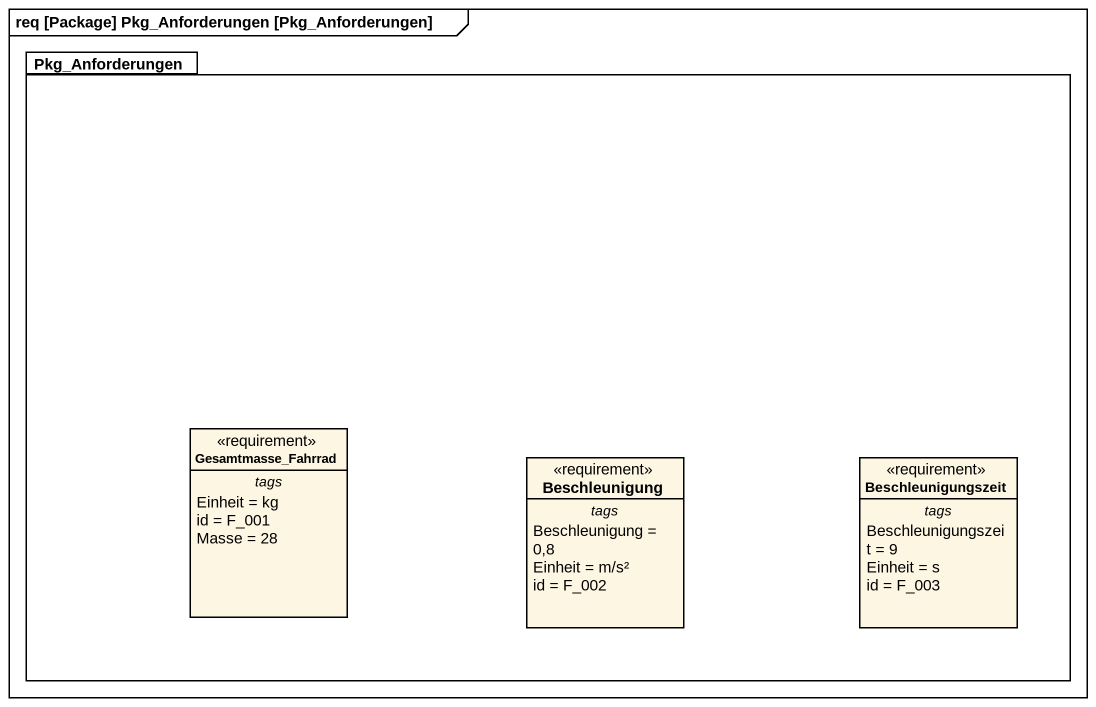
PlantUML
@startuml
mainframe req [Package] Pkg_Anforderungen [Pkg_Anforderungen]
hide circle
hide empty members
package Pkg_Anforderungen {
  class Gesamtmasse_Fahrrad <<requirement>> {
    -- tags --
    Einheit = kg
    id = F_001
    Masse = 28
  }
  class Beschleunigung <<requirement>> {
    -- tags --
    Beschleunigung = 0,8
    Einheit = m/s²
    id = F_002
  }
  class Beschleunigungszeit <<requirement>> {
    -- tags --
    Beschleunigungszeit = 9
    Einheit = s
    id = F_003
  }
}
@enduml
